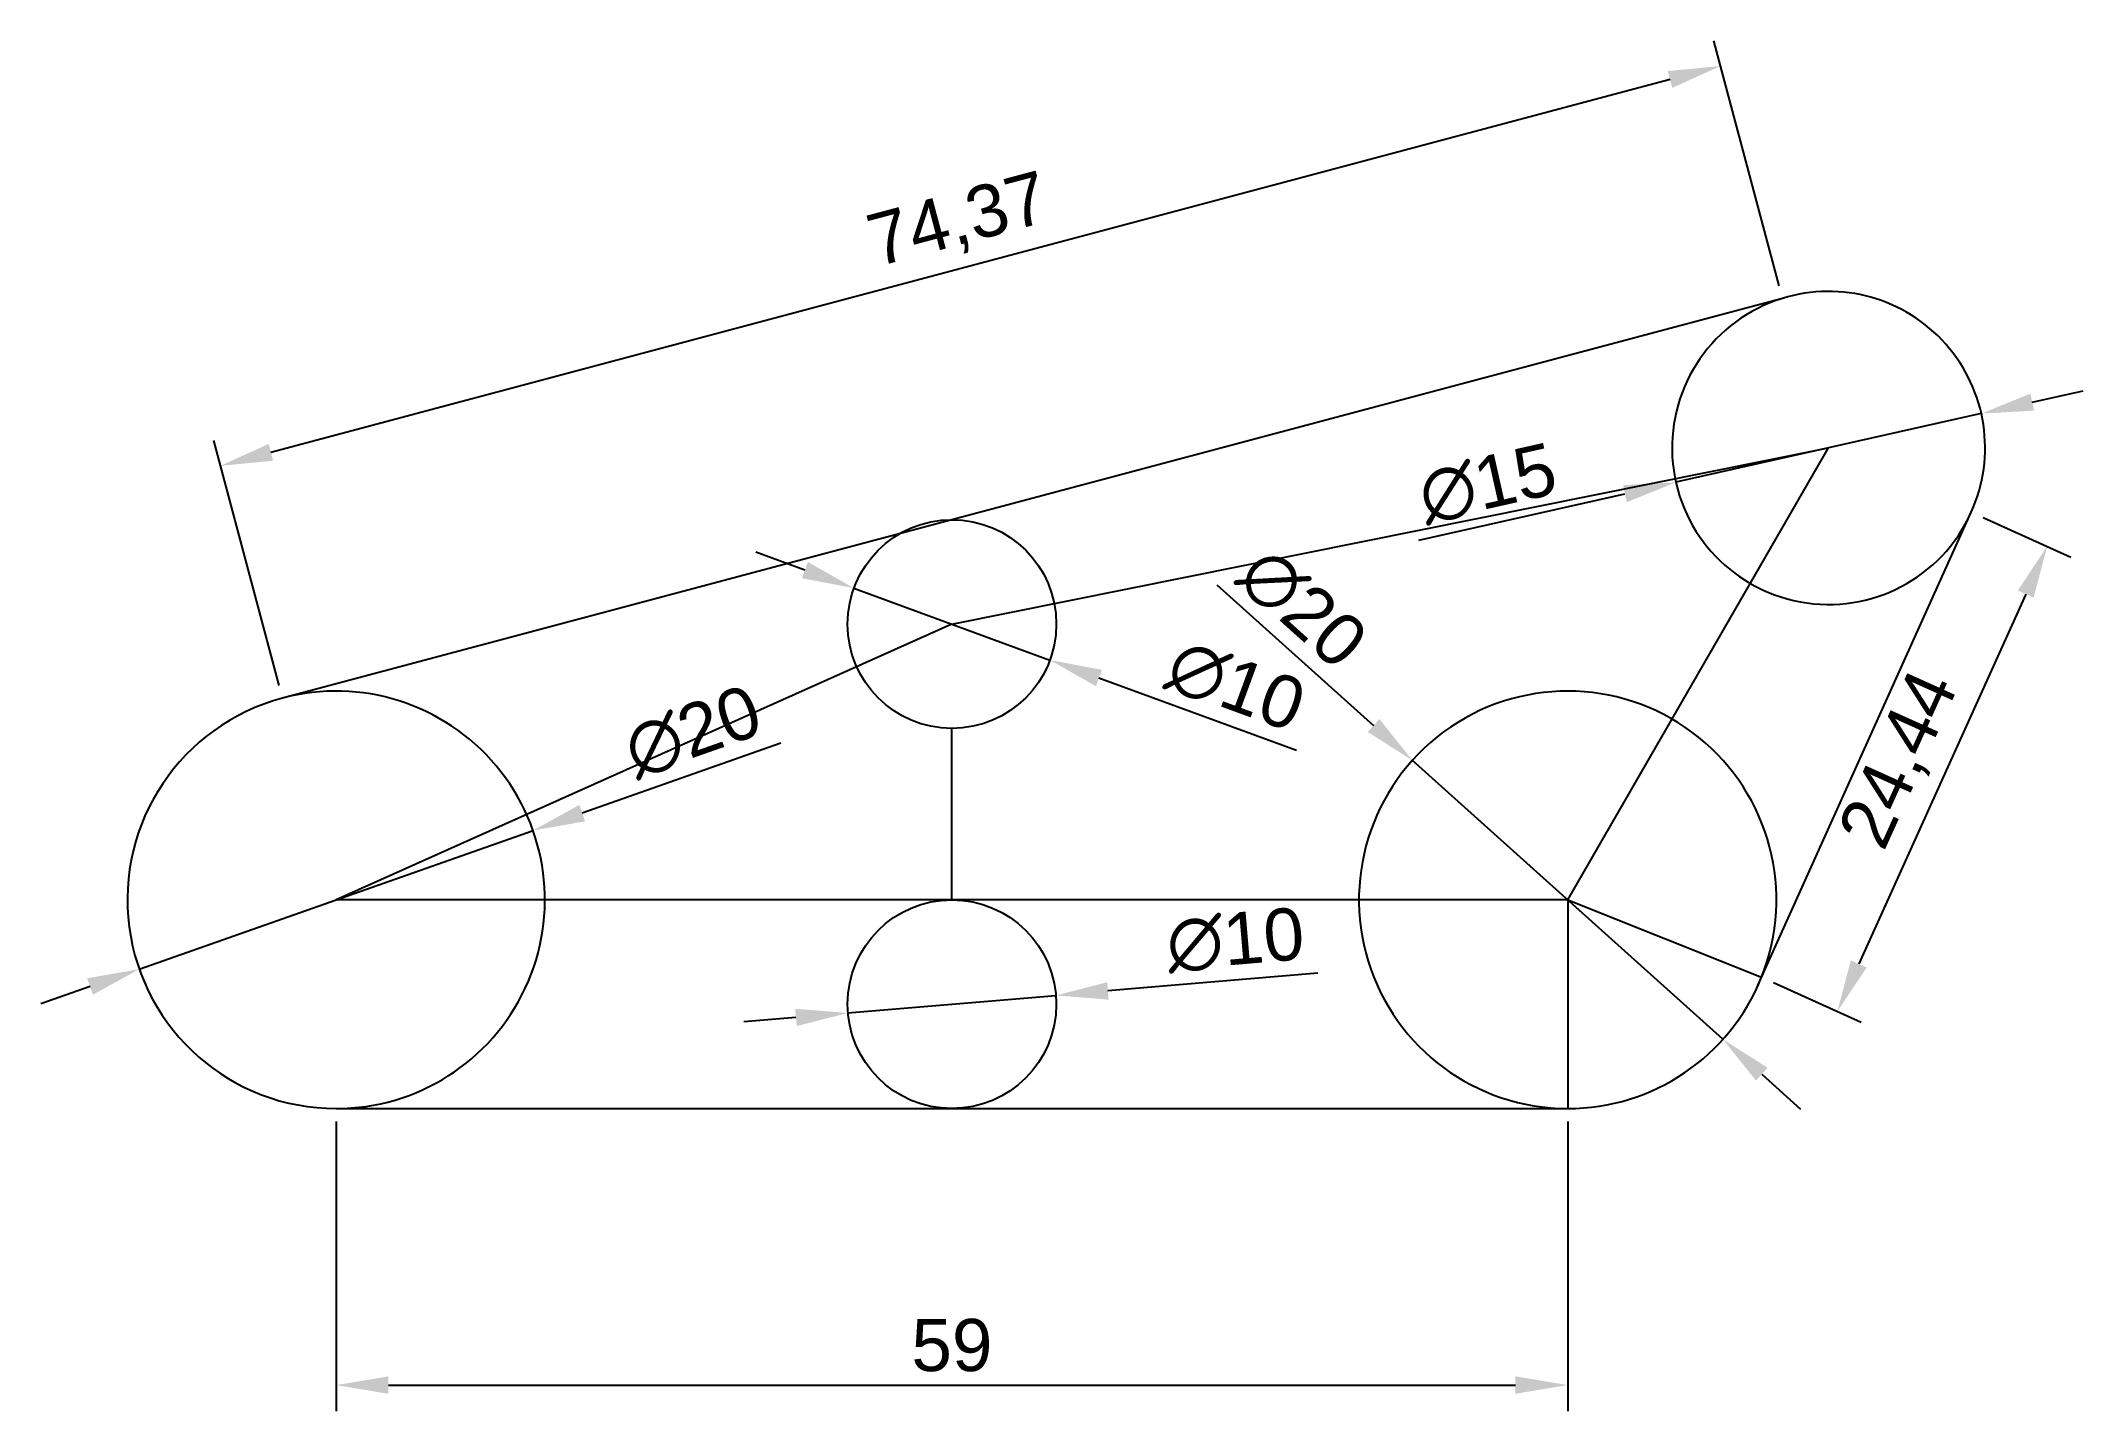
# Model space of a CAD drawing. Header units: millimetres. Extents: x 1899.7 to 1997.5, y 1306.8 to 1372.5.
import ezdxf

# ---------------------------------------------------------------- set-up
doc = ezdxf.new("R2010")
doc.units = ezdxf.units.MM
doc.styles.get("Standard").update_dxf_attribs({"font": 'arial.ttf'})
doc.dimstyles.new('ISO-25', dxfattribs={"dimtxt": 2.5, "dimasz": 2.5, "dimexe": 1.25, "dimexo": 0.625, "dimtad": 1, "dimtxsty": 'Standard', "dimcen": 2.5, "dimadec": 0, "dimazin": 0, "dimtfac": 1, "dimtmove": 0, "dimatfit": 3, "dimfxl": 1, "dimarcsym": 0})

# ---------------------------------------------------------------- blocks, each defined once
blk = doc.blocks.new('*D9')
at = {"color": 0, "lineweight": -2, "transparency": 16777216}
for p, q in [((1992.743, 1349.613), (1996.946, 1347.717)), ((1994.779, 1345.952), (1986.783, 1328.229)), ((1982.691, 1327.332), (1986.894, 1325.436))]:
    blk.add_line(p, q, dxfattribs=at)
at = {"color": 0, "transparency": 16777216}
for points in [[(1994.399, 1346.123), (1995.158, 1345.781), (1995.807, 1348.231)], [(1986.403, 1328.4), (1987.163, 1328.058), (1985.755, 1325.95)]]:
    blk.add_solid(points, dxfattribs=at)
at = {"layer": 'Defpoints', "color": 0, "transparency": 16777216}
for p in [(1992.174, 1349.87), (1982.122, 1327.589), (1985.755, 1325.95)]:
    blk.add_point(p, dxfattribs=at)
at = {"color": 0, "transparency": 16777216, "insert": (1988.841, 1337.965), "char_height": 2.5, "attachment_point": 5, "rotation": 65.71732}
blk.add_mtext('24,44', dxfattribs=at)
blk = doc.blocks.new('*D14')
at = {"color": 0, "lineweight": -2, "transparency": 16777216}
for p, q in [((1982.96, 1360.721), (1979.832, 1372.457)), ((1977.738, 1370.605), (1910.709, 1352.739)), ((1911.1, 1341.568), (1907.972, 1353.303))]:
    blk.add_line(p, q, dxfattribs=at)
at = {"color": 0, "transparency": 16777216}
for points in [[(1977.631, 1371.007), (1977.846, 1370.202), (1980.154, 1371.249)], [(1910.602, 1353.142), (1910.816, 1352.337), (1908.293, 1352.095)]]:
    blk.add_solid(points, dxfattribs=at)
at = {"layer": 'Defpoints', "color": 0, "transparency": 16777216}
for p in [(1983.121, 1360.117), (1908.293, 1352.095), (1911.26, 1340.964)]:
    blk.add_point(p, dxfattribs=at)
at = {"color": 0, "transparency": 16777216, "insert": (1943.676, 1363.728), "char_height": 2.5, "attachment_point": 5, "rotation": 14.92445}
blk.add_mtext('74,37', dxfattribs=at)
blk = doc.blocks.new('*D15')
at = {"color": 0, "lineweight": -2, "transparency": 16777216}
for p, q in [((1913.836, 1320.676), (1913.836, 1306.802)), ((1972.836, 1320.676), (1972.836, 1306.802)), ((1916.336, 1308.052), (1970.336, 1308.052))]:
    blk.add_line(p, q, dxfattribs=at)
at = {"color": 0, "transparency": 16777216}
for points in [[(1916.336, 1308.469), (1916.336, 1307.635), (1913.836, 1308.052)], [(1970.336, 1308.469), (1970.336, 1307.635), (1972.836, 1308.052)]]:
    blk.add_solid(points, dxfattribs=at)
at = {"layer": 'Defpoints', "color": 0, "transparency": 16777216}
for p in [(1913.836, 1321.301), (1972.836, 1321.301), (1972.836, 1308.052)]:
    blk.add_point(p, dxfattribs=at)
at = {"color": 0, "transparency": 16777216, "insert": (1943.336, 1309.953), "char_height": 2.5, "attachment_point": 5}
blk.add_mtext('59', dxfattribs=at)
blk = doc.blocks.new('*D18')
at = {"color": 0, "lineweight": -2, "transparency": 16777216}
for p, q in [((1935.14, 1338.805), (1925.626, 1335.454)), ((1904.404, 1327.979), (1923.268, 1334.623)), ((1902.046, 1327.148), (1899.688, 1326.318))]:
    blk.add_line(p, q, dxfattribs=at)
at = {"color": 0, "transparency": 16777216}
for points in [[(1925.488, 1335.847), (1925.764, 1335.061), (1923.268, 1334.623)], [(1901.907, 1327.541), (1902.184, 1326.755), (1904.404, 1327.979)]]:
    blk.add_solid(points, dxfattribs=at)
at = {"layer": 'Defpoints', "color": 0, "transparency": 16777216}
for p in [(1923.268, 1334.623), (1904.404, 1327.979)]:
    blk.add_point(p, dxfattribs=at)
at = {"color": 0, "transparency": 16777216, "insert": (1930.93, 1339.338), "char_height": 2.5, "attachment_point": 5, "rotation": 19.40335}
blk.add_mtext('∅20', dxfattribs=at)
blk = doc.blocks.new('*D19')
at = {"color": 0, "lineweight": -2, "transparency": 16777216}
for p, q in [((1956.033, 1346.395), (1963.537, 1339.654)), ((1980.275, 1324.618), (1965.397, 1337.984)), ((1982.135, 1322.948), (1983.995, 1321.277))]:
    blk.add_line(p, q, dxfattribs=at)
at = {"color": 0, "transparency": 16777216}
for points in [[(1963.815, 1339.964), (1963.258, 1339.344), (1965.397, 1337.984)], [(1982.413, 1323.258), (1981.857, 1322.638), (1980.275, 1324.618)]]:
    blk.add_solid(points, dxfattribs=at)
at = {"layer": 'Defpoints', "color": 0, "transparency": 16777216}
for p in [(1965.397, 1337.984), (1980.275, 1324.618)]:
    blk.add_point(p, dxfattribs=at)
at = {"color": 0, "transparency": 16777216, "insert": (1960.126, 1345.274), "char_height": 2.5, "attachment_point": 5, "rotation": 318.06666}
blk.add_mtext('∅20', dxfattribs=at)
blk = doc.blocks.new('*D20')
at = {"color": 0, "lineweight": -2, "transparency": 16777216}
for p, q in [((1995.092, 1355.145), (1997.532, 1355.693)), ((1992.653, 1354.597), (1978.019, 1351.306)), ((1965.712, 1348.54), (1975.579, 1350.758))]:
    blk.add_line(p, q, dxfattribs=at)
at = {"color": 0, "transparency": 16777216}
for points in [[(1995.001, 1355.552), (1995.184, 1354.739), (1992.653, 1354.597)], [(1975.488, 1351.165), (1975.671, 1350.352), (1978.019, 1351.306)]]:
    blk.add_solid(points, dxfattribs=at)
at = {"layer": 'Defpoints', "color": 0, "transparency": 16777216}
for p in [(1992.653, 1354.597), (1978.019, 1351.306)]:
    blk.add_point(p, dxfattribs=at)
at = {"color": 0, "transparency": 16777216, "insert": (1969.009, 1351.23), "char_height": 2.5, "attachment_point": 5, "rotation": 12.67065}
blk.add_mtext('∅15', dxfattribs=at)
blk = doc.blocks.new('*D21')
at = {"color": 0, "lineweight": -2, "transparency": 16777216}
for p, q in [((1936.295, 1347.098), (1933.949, 1347.959)), ((1938.642, 1346.236), (1948.03, 1342.79)), ((1959.845, 1338.452), (1950.376, 1341.928))]:
    blk.add_line(p, q, dxfattribs=at)
at = {"color": 0, "transparency": 16777216}
for points in [[(1936.439, 1347.489), (1936.152, 1346.706), (1938.642, 1346.236)], [(1950.52, 1342.319), (1950.233, 1341.537), (1948.03, 1342.79)]]:
    blk.add_solid(points, dxfattribs=at)
at = {"layer": 'Defpoints', "color": 0, "transparency": 16777216}
for p in [(1938.642, 1346.236), (1948.03, 1342.79)]:
    blk.add_point(p, dxfattribs=at)
at = {"color": 0, "transparency": 16777216, "insert": (1956.94, 1341.544), "char_height": 2.5, "attachment_point": 5, "rotation": 339.84066}
blk.add_mtext('∅10', dxfattribs=at)
blk = doc.blocks.new('*D22')
at = {"color": 0, "lineweight": -2, "transparency": 16777216}
for p, q in [((1960.86, 1327.786), (1950.809, 1326.934)), ((1938.354, 1325.879), (1948.318, 1326.723)), ((1935.863, 1325.668), (1933.372, 1325.457))]:
    blk.add_line(p, q, dxfattribs=at)
at = {"color": 0, "transparency": 16777216}
for points in [[(1950.774, 1327.349), (1950.844, 1326.519), (1948.318, 1326.723)], [(1935.828, 1326.083), (1935.898, 1325.252), (1938.354, 1325.879)]]:
    blk.add_solid(points, dxfattribs=at)
at = {"layer": 'Defpoints', "color": 0, "transparency": 16777216}
for p in [(1938.354, 1325.879), (1948.318, 1326.723)]:
    blk.add_point(p, dxfattribs=at)
at = {"color": 0, "transparency": 16777216, "insert": (1956.92, 1329.36), "char_height": 2.5, "attachment_point": 5, "rotation": 4.84376}
blk.add_mtext('∅10', dxfattribs=at)

msp = doc.modelspace()

# ---------------------------------------------------------------- linework, layer by layer
for p, q in [((1983.121, 1360.117), (1911.26, 1340.964)), ((1943.336, 1344.513), (1985.336, 1352.952)), ((1972.836, 1331.301), (1985.336, 1352.952)), ((1981.953, 1327.192), (1992.174, 1349.87)), ((1943.336, 1344.513), (1913.836, 1331.301)), ((1943.336, 1331.301), (1943.336, 1339.513)), ((1972.836, 1331.301), (1913.836, 1331.301)), ((1972.836, 1331.301), (1972.836, 1321.301)), ((1972.836, 1331.301), (1982.122, 1327.589)), ((1913.836, 1321.301), (1972.836, 1321.301))]:
    msp.add_line(p, q)
for centre in [(1943.336, 1344.513), (1943.336, 1326.301)]:
    msp.add_circle(centre, 5)
for centre, radius, start, end in [((1985.336, 1352.952), 7.5, 107.17691, 335.73917), ((1985.336, 1352.952), 7.5, 335.73917, 107.17691), ((1913.836, 1331.301), 10, 104.92445, 270), ((1913.836, 1331.301), 10, 270, 104.92445), ((1972.836, 1331.301), 10, 338.21321, 270), ((1972.836, 1331.301), 10, 270, 338.21321)]:
    msp.add_arc(centre, radius, start, end)

# ---------------------------------------------------------------- dimensions: what is measured, and where the dimension line sits
for p1, p2, distance, picture, middle in [((1983.121, 1360.117), (1911.26, 1340.964), -11.52, '*D14', (1943.676, 1363.728)), ((1992.174, 1349.87), (1982.122, 1327.589), 3.986, '*D9', (1988.841, 1337.965)), ((1913.836, 1321.301), (1972.836, 1321.301), -13.249, '*D15', (1943.336, 1309.953))]:
    dim = msp.add_aligned_dim(p1=p1, p2=p2, distance=distance, dimstyle='ISO-25')
    dim.commit()
    dim.dimension.update_dxf_attribs({"geometry": picture, "text_midpoint": middle})
for p1, p2, picture, middle in [((1992.653, 1354.597), (1978.019, 1351.306), '*D20', (1969.009, 1351.23)), ((1980.275, 1324.618), (1965.397, 1337.984), '*D19', (1960.126, 1345.274)), ((1938.642, 1346.236), (1948.03, 1342.79), '*D21', (1956.94, 1341.544)), ((1904.404, 1327.979), (1923.268, 1334.623), '*D18', (1930.93, 1339.338)), ((1938.354, 1325.879), (1948.318, 1326.723), '*D22', (1956.92, 1329.36))]:
    dim = msp.add_diameter_dim_2p(p1=p1, p2=p2, dimstyle='ISO-25')
    dim.commit()
    dim.dimension.update_dxf_attribs({"geometry": picture, "text_midpoint": middle})

doc.saveas('drawing.dxf')
